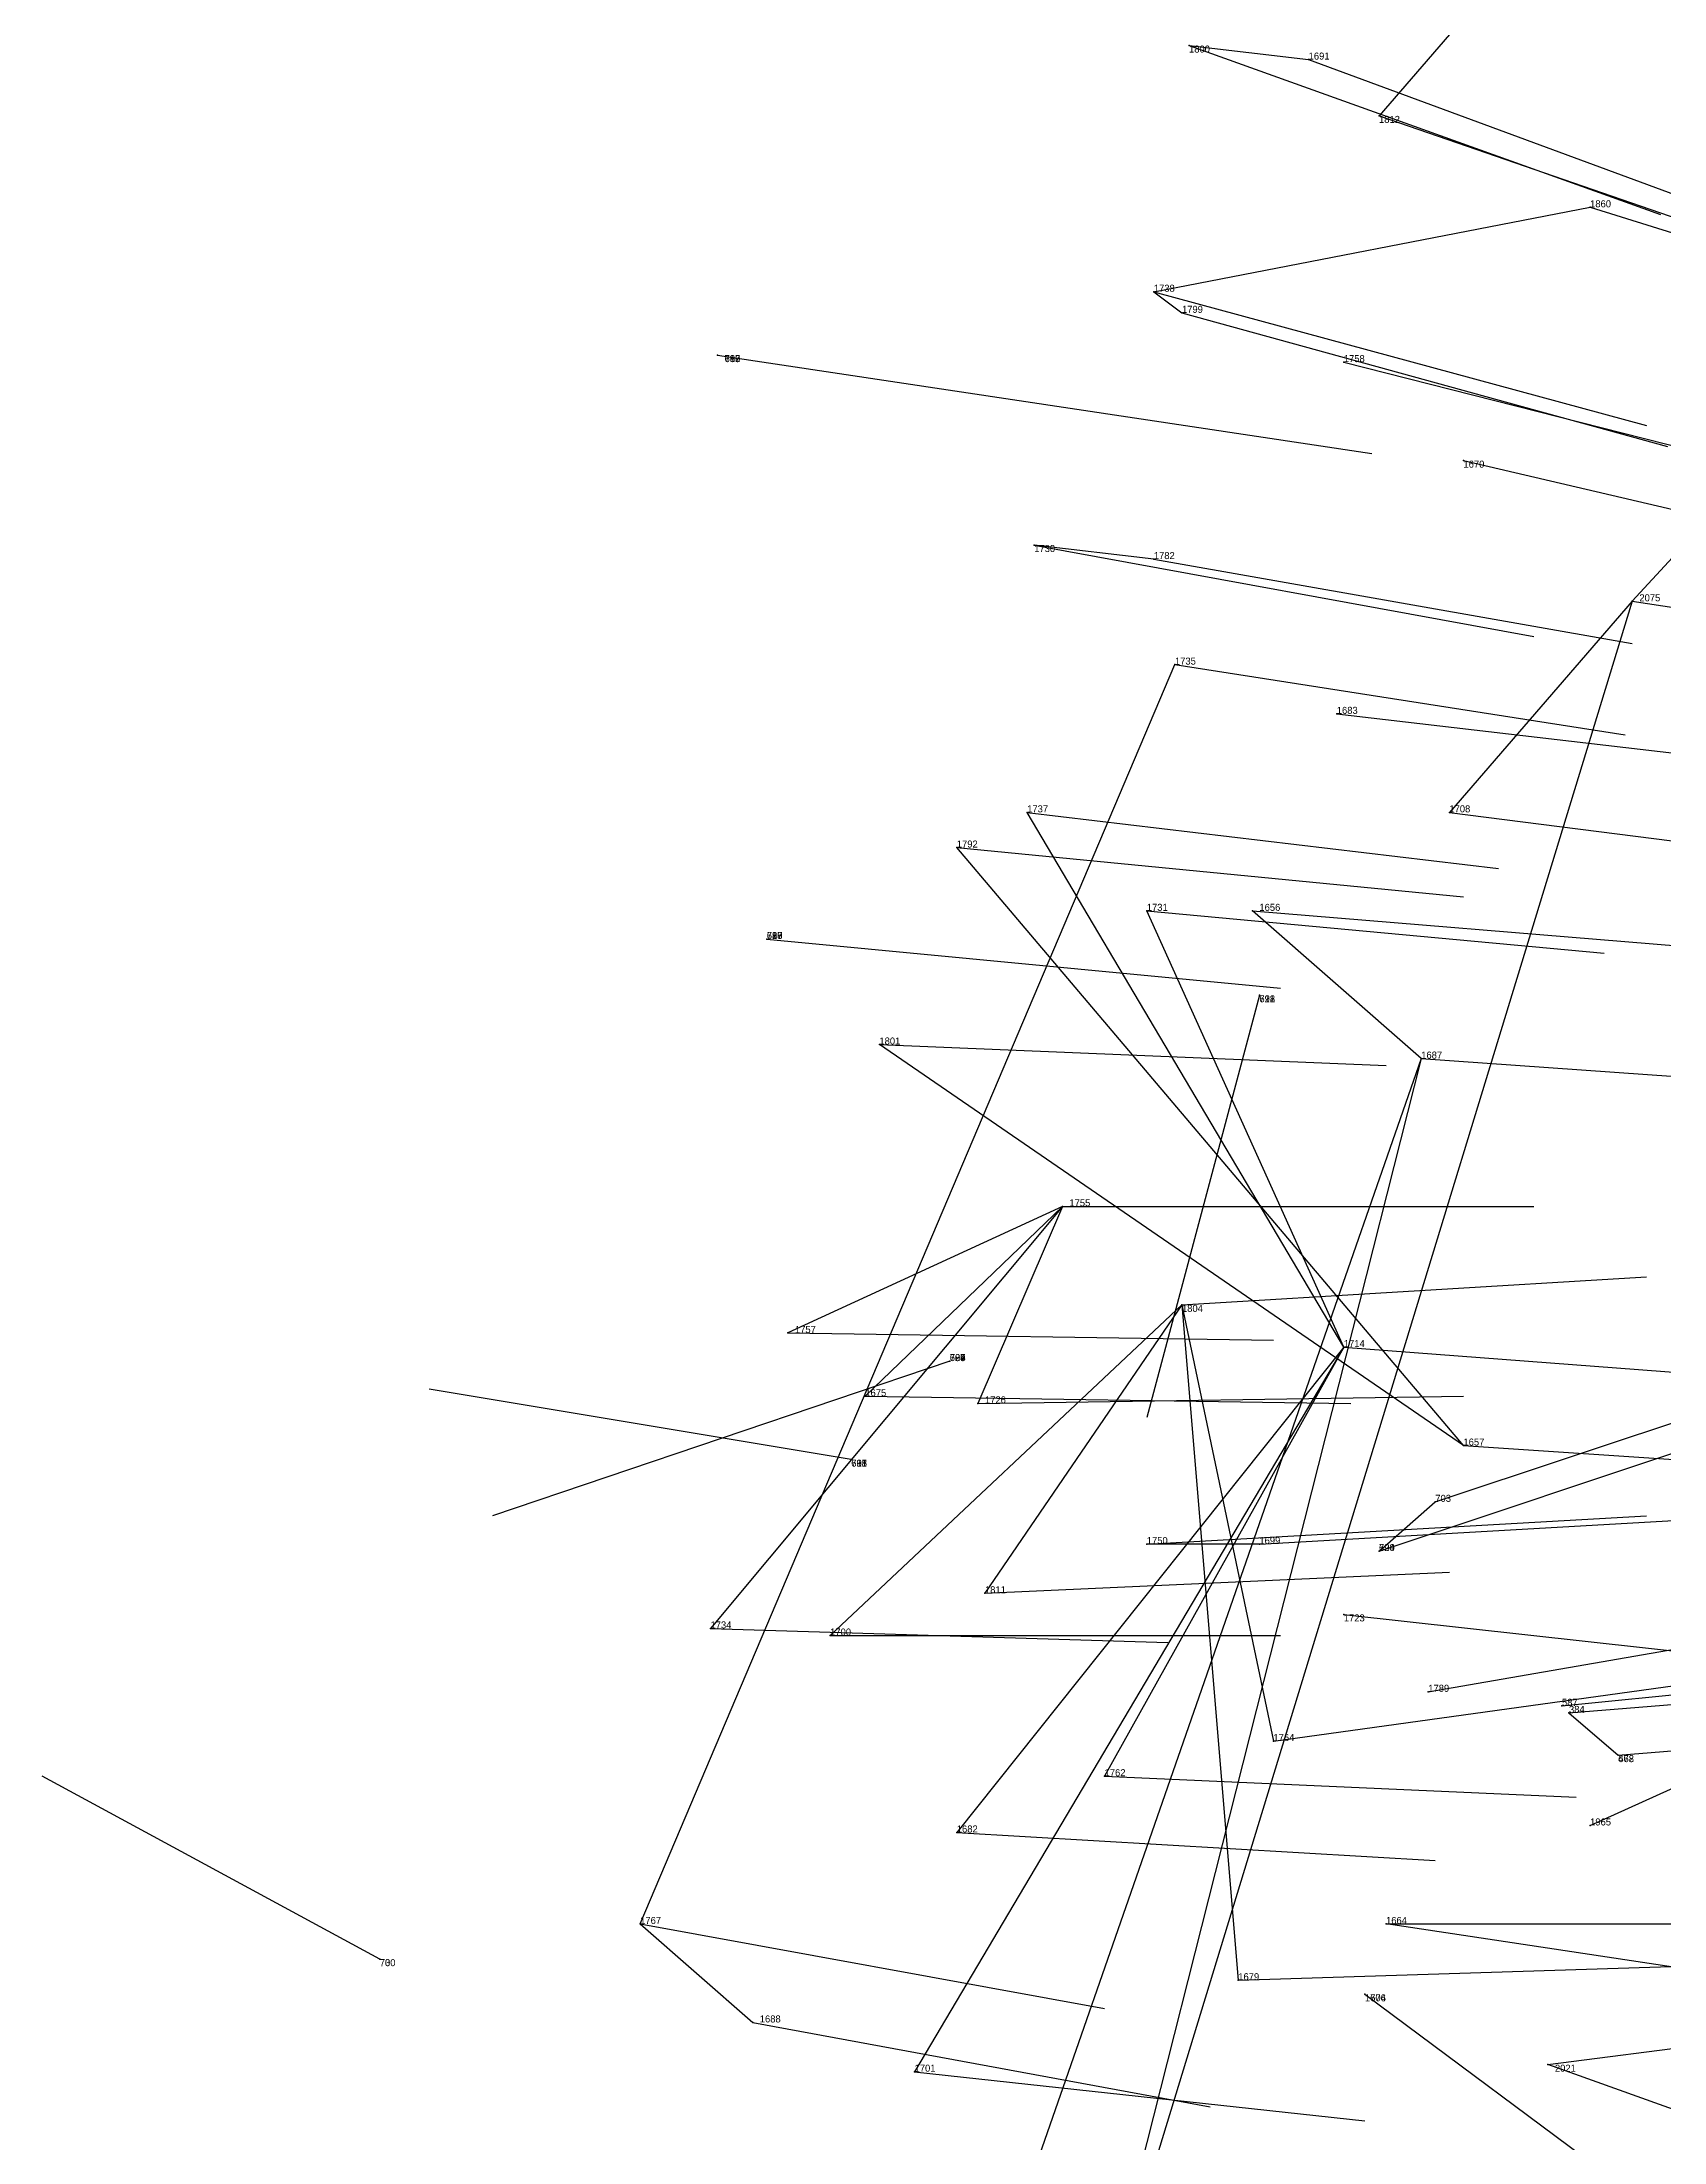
# Model space of a CAD drawing. Extents: x -747426.44 to -747424.45, y -964659.9 to -964657.28.
# Drawn here: x -747425.98 to -747425.7495, y -964658.441 to -964658.1425 of the extents above; entities that cross this region are included whole.
import ezdxf

# ---------------------------------------------------------------- set-up
doc = ezdxf.new("R2010")
doc.units = 0
for name, color, linetype in [('Facilities', 3, 'CONTINUOUS'), ('Facilities_lines', 3, 'CONTINUOUS'), ('Normals', 1, 'CONTINUOUS'), ('Source_points', 5, 'CONTINUOUS'), ('Text', 3, 'CONTINUOUS')]:
    doc.layers.add(name, color=color, linetype=linetype)

msp = doc.modelspace()

# ---------------------------------------------------------------- linework, layer by layer
at = {"layer": 'Facilities', "color": 3}
for p in [(-747425.817, -964658.143, 137.542), (-747425.822, -964658.178, 137.544), (-747425.884, -964658.187, 136.988), (-747425.795, -964658.188, 137.488), (-747425.778, -964658.202, 137.471), (-747425.822, -964658.216, 137.508), (-747425.754, -964658.222, 137.455), (-747425.796, -964658.238, 137.472), (-747425.877, -964658.27, 137.073), (-747425.807, -964658.278, 137.159), (-747425.784, -964658.287, 137.457), (-747425.835, -964658.308, 137.503), (-747425.818, -964658.322, 137.486), (-747425.851, -964658.33, 137.159), (-747425.795, -964658.328, 137.469), (-747425.778, -964658.342, 137.452), (-747425.865, -964658.344, 137.09), (-747425.807, -964658.356, 137.48), (-747425.79, -964658.357, 137.196), (-747425.795, -964658.366, 137.344), (-747425.783, -964658.377, 137.464), (-747425.764, -964658.379, 137.328), (-747425.763, -964658.38, 137.319), (-747425.76, -964658.396, 137.458), (-747425.895, -964658.41, 137.584), (-747425.932, -964658.415, 136.971), (-747425.792, -964658.42, 137.368)]:
    msp.add_point(p, dxfattribs=at)
at = {"layer": 'Facilities_lines', "color": 3}
for p, q in [((-747425.688, -964658.035, 137.467), (-747425.79, -964658.153, 137.476)), ((-747425.817, -964658.143, 137.542), (-747425.8, -964658.145, 137.504)), ((-747425.822, -964658.178, 137.544), (-747425.76, -964658.166, 137.461)), ((-747425.822, -964658.178, 137.544), (-747425.818, -964658.181, 137.505)), ((-747425.884, -964658.187, 136.988), (-747425.884, -964658.187, 136.988)), ((-747425.884, -964658.187, 136.988), (-747425.884, -964658.187, 136.988)), ((-747425.884, -964658.187, 136.988), (-747425.884, -964658.187, 136.988)), ((-747425.884, -964658.187, 136.988), (-747425.884, -964658.187, 136.988)), ((-747425.884, -964658.187, 136.988), (-747425.884, -964658.187, 136.988)), ((-747425.884, -964658.187, 136.988), (-747425.884, -964658.187, 136.988)), ((-747425.754, -964658.222, 137.455), (-747425.721, -964658.186, 137.436)), ((-747425.822, -964658.216, 137.508), (-747425.839, -964658.214, 137.545)), ((-747425.754, -964658.222, 137.455), (-747425.835, -964658.487, 137.526)), ((-747425.754, -964658.222, 137.455), (-747425.78, -964658.252, 137.455)), ((-747425.895, -964658.41, 137.584), (-747425.819, -964658.231, 137.489)), ((-747425.795, -964658.328, 137.469), (-747425.84, -964658.252, 137.509)), ((-747425.778, -964658.342, 137.452), (-747425.85, -964658.257, 137.547)), ((-747425.795, -964658.328, 137.469), (-747425.823, -964658.266, 137.492)), ((-747425.784, -964658.287, 137.457), (-747425.808, -964658.266, 137.473)), ((-747425.877, -964658.27, 137.073), (-747425.877, -964658.27, 137.073)), ((-747425.877, -964658.27, 137.073), (-747425.877, -964658.27, 137.073)), ((-747425.877, -964658.27, 137.073), (-747425.877, -964658.27, 137.073)), ((-747425.877, -964658.27, 137.073), (-747425.877, -964658.27, 137.073)), ((-747425.877, -964658.27, 137.073), (-747425.877, -964658.27, 137.073)), ((-747425.877, -964658.27, 137.073), (-747425.877, -964658.27, 137.073)), ((-747425.807, -964658.278, 137.159), (-747425.807, -964658.278, 137.159)), ((-747425.807, -964658.278, 137.159), (-747425.807, -964658.278, 137.159)), ((-747425.807, -964658.278, 137.159), (-747425.807, -964658.278, 137.159)), ((-747425.778, -964658.342, 137.452), (-747425.861, -964658.285, 137.548)), ((-747425.784, -964658.287, 137.457), (-747425.839, -964658.445, 137.533)), ((-747425.784, -964658.287, 137.457), (-747425.824, -964658.445, 137.515)), ((-747425.835, -964658.308, 137.503), (-747425.885, -964658.368, 137.582)), ((-747425.835, -964658.308, 137.503), (-747425.874, -964658.326, 137.58)), ((-747425.835, -964658.308, 137.503), (-747425.863, -964658.335, 137.542)), ((-747425.835, -964658.308, 137.503), (-747425.847, -964658.336, 137.514)), ((-747425.818, -964658.322, 137.486), (-747425.868, -964658.369, 137.554)), ((-747425.818, -964658.322, 137.486), (-747425.846, -964658.363, 137.526)), ((-747425.818, -964658.322, 137.486), (-747425.81, -964658.418, 137.494)), ((-747425.818, -964658.322, 137.486), (-747425.805, -964658.384, 137.482)), ((-747425.795, -964658.328, 137.469), (-747425.856, -964658.431, 137.55)), ((-747425.851, -964658.33, 137.159), (-747425.851, -964658.33, 137.159)), ((-747425.851, -964658.33, 137.159), (-747425.851, -964658.33, 137.159)), ((-747425.851, -964658.33, 137.159), (-747425.851, -964658.33, 137.159)), ((-747425.795, -964658.328, 137.469), (-747425.85, -964658.397, 137.528)), ((-747425.795, -964658.328, 137.469), (-747425.829, -964658.389, 137.52)), ((-747425.865, -964658.344, 137.09), (-747425.865, -964658.344, 137.09)), ((-747425.865, -964658.344, 137.09), (-747425.865, -964658.344, 137.09)), ((-747425.865, -964658.344, 137.09), (-747425.865, -964658.344, 137.09)), ((-747425.79, -964658.357, 137.196), (-747425.782, -964658.35, 137.187)), ((-747425.807, -964658.356, 137.48), (-747425.823, -964658.356, 137.498)), ((-747425.79, -964658.357, 137.196), (-747425.79, -964658.357, 137.196)), ((-747425.79, -964658.357, 137.196), (-747425.79, -964658.357, 137.196)), ((-747425.763, -964658.38, 137.319), (-747425.756, -964658.386, 137.32)), ((-747425.763, -964658.38, 137.319), (-747425.756, -964658.386, 137.32)), ((-747425.895, -964658.41, 137.584), (-747425.879, -964658.424, 137.567)), ((-747425.716, -964658.421, 137.454), (-747425.789, -964658.41, 137.486)), ((-747425.932, -964658.415, 136.971), (-747425.932, -964658.415, 136.971)), ((-747425.792, -964658.42, 137.368), (-747425.792, -964658.42, 137.368)), ((-747425.581, -964658.496, 137.423), (-747425.766, -964658.43, 137.479))]:
    msp.add_line(p, q, dxfattribs=at)
at = {"layer": 'Normals', "color": 1}
for p, q in [((-747425.817, -964658.143, 137.542), (-747425.75, -964658.167, 137.613)), ((-747425.8, -964658.145, 137.504), (-747425.735, -964658.169, 137.576)), ((-747425.79, -964658.153, 137.476), (-747425.729, -964658.174, 137.552)), ((-747425.76, -964658.166, 137.461), (-747425.689, -964658.188, 137.528)), ((-747425.822, -964658.178, 137.544), (-747425.752, -964658.197, 137.613)), ((-747425.818, -964658.181, 137.505), (-747425.749, -964658.2, 137.575)), ((-747425.884, -964658.187, 136.988), (-747425.791, -964658.201, 136.954)), ((-747425.884, -964658.187, 136.988), (-747425.791, -964658.201, 136.954)), ((-747425.884, -964658.187, 136.988), (-747425.791, -964658.201, 136.954)), ((-747425.884, -964658.187, 136.988), (-747425.791, -964658.201, 136.954)), ((-747425.884, -964658.187, 136.988), (-747425.791, -964658.201, 136.954)), ((-747425.884, -964658.187, 136.988), (-747425.791, -964658.201, 136.954)), ((-747425.884, -964658.187, 136.988), (-747425.791, -964658.201, 136.954)), ((-747425.795, -964658.188, 137.488), (-747425.732, -964658.204, 137.564)), ((-747425.778, -964658.202, 137.471), (-747425.718, -964658.216, 137.55)), ((-747425.839, -964658.214, 137.545), (-747425.768, -964658.227, 137.615)), ((-747425.822, -964658.216, 137.508), (-747425.754, -964658.228, 137.581)), ((-747425.754, -964658.222, 137.455), (-747425.701, -964658.23, 137.54)), ((-747425.819, -964658.231, 137.489), (-747425.755, -964658.241, 137.565)), ((-747425.796, -964658.238, 137.472), (-747425.736, -964658.245, 137.552)), ((-747425.84, -964658.252, 137.509), (-747425.773, -964658.26, 137.583)), ((-747425.78, -964658.252, 137.455), (-747425.725, -964658.259, 137.538)), ((-747425.85, -964658.257, 137.547), (-747425.778, -964658.264, 137.616)), ((-747425.823, -964658.266, 137.492), (-747425.758, -964658.272, 137.568)), ((-747425.808, -964658.266, 137.473), (-747425.747, -964658.271, 137.552)), ((-747425.877, -964658.27, 137.073), (-747425.804, -964658.277, 137.005)), ((-747425.877, -964658.27, 137.073), (-747425.804, -964658.277, 137.005)), ((-747425.877, -964658.27, 137.073), (-747425.804, -964658.277, 137.005)), ((-747425.877, -964658.27, 137.073), (-747425.804, -964658.277, 137.005)), ((-747425.877, -964658.27, 137.073), (-747425.804, -964658.277, 137.005)), ((-747425.877, -964658.27, 137.073), (-747425.804, -964658.277, 137.005)), ((-747425.877, -964658.27, 137.073), (-747425.804, -964658.277, 137.005)), ((-747425.807, -964658.278, 137.159), (-747425.823, -964658.338, 137.238)), ((-747425.807, -964658.278, 137.159), (-747425.823, -964658.338, 137.238)), ((-747425.807, -964658.278, 137.159), (-747425.823, -964658.338, 137.238)), ((-747425.807, -964658.278, 137.159), (-747425.823, -964658.338, 137.238)), ((-747425.861, -964658.285, 137.548), (-747425.789, -964658.288, 137.617)), ((-747425.784, -964658.287, 137.457), (-747425.727, -964658.291, 137.539)), ((-747425.835, -964658.308, 137.503), (-747425.768, -964658.308, 137.577)), ((-747425.818, -964658.322, 137.486), (-747425.752, -964658.318, 137.561)), ((-747425.782, -964658.35, 137.187), (-747425.689, -964658.319, 137.206)), ((-747425.874, -964658.326, 137.58), (-747425.805, -964658.327, 137.652)), ((-747425.79, -964658.357, 137.196), (-747425.697, -964658.326, 137.215)), ((-747425.79, -964658.357, 137.196), (-747425.697, -964658.326, 137.215)), ((-747425.79, -964658.357, 137.196), (-747425.697, -964658.326, 137.215)), ((-747425.851, -964658.33, 137.159), (-747425.916, -964658.352, 137.232)), ((-747425.851, -964658.33, 137.159), (-747425.916, -964658.352, 137.232)), ((-747425.851, -964658.33, 137.159), (-747425.916, -964658.352, 137.232)), ((-747425.851, -964658.33, 137.159), (-747425.916, -964658.352, 137.232)), ((-747425.795, -964658.328, 137.469), (-747425.729, -964658.333, 137.544)), ((-747425.865, -964658.344, 137.09), (-747425.925, -964658.334, 137.169)), ((-747425.865, -964658.344, 137.09), (-747425.925, -964658.334, 137.169)), ((-747425.865, -964658.344, 137.09), (-747425.925, -964658.334, 137.169)), ((-747425.865, -964658.344, 137.09), (-747425.925, -964658.334, 137.169)), ((-747425.863, -964658.335, 137.542), (-747425.794, -964658.336, 137.614)), ((-747425.847, -964658.336, 137.514), (-747425.778, -964658.335, 137.586)), ((-747425.778, -964658.342, 137.452), (-747425.703, -964658.347, 137.518)), ((-747425.823, -964658.356, 137.498), (-747425.752, -964658.352, 137.569)), ((-747425.807, -964658.356, 137.48), (-747425.737, -964658.352, 137.552)), ((-747425.846, -964658.363, 137.526), (-747425.78, -964658.36, 137.601)), ((-747425.795, -964658.366, 137.344), (-747425.696, -964658.377, 137.343)), ((-747425.783, -964658.377, 137.464), (-747425.714, -964658.365, 137.535)), ((-747425.885, -964658.368, 137.582), (-747425.82, -964658.37, 137.658)), ((-747425.868, -964658.369, 137.554), (-747425.804, -964658.369, 137.631)), ((-747425.764, -964658.379, 137.328), (-747425.665, -964658.369, 137.317)), ((-747425.76, -964658.396, 137.458), (-747425.698, -964658.368, 137.532)), ((-747425.763, -964658.38, 137.319), (-747425.664, -964658.372, 137.305)), ((-747425.805, -964658.384, 137.482), (-747425.74, -964658.375, 137.558)), ((-747425.756, -964658.386, 137.32), (-747425.657, -964658.378, 137.306)), ((-747425.756, -964658.386, 137.32), (-747425.657, -964658.378, 137.306)), ((-747425.932, -964658.415, 136.971), (-747425.98, -964658.389, 137.055)), ((-747425.932, -964658.415, 136.971), (-747425.98, -964658.389, 137.055)), ((-747425.829, -964658.389, 137.52), (-747425.762, -964658.392, 137.594)), ((-747425.85, -964658.397, 137.528), (-747425.782, -964658.401, 137.601)), ((-747425.895, -964658.41, 137.584), (-747425.829, -964658.422, 137.659)), ((-747425.789, -964658.41, 137.486), (-747425.73, -964658.41, 137.567)), ((-747425.81, -964658.418, 137.494), (-747425.747, -964658.416, 137.572)), ((-747425.792, -964658.42, 137.368), (-747425.722, -964658.472, 137.418)), ((-747425.792, -964658.42, 137.368), (-747425.722, -964658.472, 137.418)), ((-747425.879, -964658.424, 137.567), (-747425.814, -964658.436, 137.642)), ((-747425.766, -964658.43, 137.479), (-747425.72, -964658.424, 137.568)), ((-747425.856, -964658.431, 137.55), (-747425.792, -964658.438, 137.626))]:
    msp.add_line(p, q, dxfattribs=at)
at = {"layer": 'Source_points', "color": 5}
for p in [(-747425.8, -964658.145, 137.504), (-747425.79, -964658.153, 137.476), (-747425.76, -964658.166, 137.461), (-747425.818, -964658.181, 137.505), (-747425.884, -964658.187, 136.988), (-747425.884, -964658.187, 136.988), (-747425.884, -964658.187, 136.988), (-747425.884, -964658.187, 136.988), (-747425.884, -964658.187, 136.988), (-747425.884, -964658.187, 136.988), (-747425.839, -964658.214, 137.545), (-747425.819, -964658.231, 137.489), (-747425.84, -964658.252, 137.509), (-747425.78, -964658.252, 137.455), (-747425.85, -964658.257, 137.547), (-747425.823, -964658.266, 137.492), (-747425.808, -964658.266, 137.473), (-747425.877, -964658.27, 137.073), (-747425.877, -964658.27, 137.073), (-747425.877, -964658.27, 137.073), (-747425.877, -964658.27, 137.073), (-747425.877, -964658.27, 137.073), (-747425.877, -964658.27, 137.073), (-747425.807, -964658.278, 137.159), (-747425.807, -964658.278, 137.159), (-747425.807, -964658.278, 137.159), (-747425.861, -964658.285, 137.548), (-747425.874, -964658.326, 137.58), (-747425.851, -964658.33, 137.159), (-747425.851, -964658.33, 137.159), (-747425.851, -964658.33, 137.159), (-747425.863, -964658.335, 137.542), (-747425.847, -964658.336, 137.514), (-747425.865, -964658.344, 137.09), (-747425.865, -964658.344, 137.09), (-747425.865, -964658.344, 137.09), (-747425.782, -964658.35, 137.187), (-747425.823, -964658.356, 137.498), (-747425.79, -964658.357, 137.196), (-747425.79, -964658.357, 137.196), (-747425.846, -964658.363, 137.526), (-747425.885, -964658.368, 137.582), (-747425.868, -964658.369, 137.554), (-747425.805, -964658.384, 137.482), (-747425.756, -964658.386, 137.32), (-747425.756, -964658.386, 137.32), (-747425.829, -964658.389, 137.52), (-747425.85, -964658.397, 137.528), (-747425.789, -964658.41, 137.486), (-747425.932, -964658.415, 136.971), (-747425.81, -964658.418, 137.494), (-747425.792, -964658.42, 137.368), (-747425.879, -964658.424, 137.567), (-747425.856, -964658.431, 137.55), (-747425.766, -964658.43, 137.479)]:
    msp.add_point(p, dxfattribs=at)

# ---------------------------------------------------------------- texts
at = {"layer": 'Text', "color": 3}
for s, p in [('1800', (-747425.817, -964658.144, 137.542)), ('1691', (-747425.8, -964658.145, 137.504)), ('1812', (-747425.79, -964658.154, 137.476)), ('1860', (-747425.76, -964658.166, 137.461)), ('1738', (-747425.822, -964658.178, 137.544)), ('1799', (-747425.818, -964658.181, 137.505)), ('686', (-747425.883, -964658.188, 136.988)), ('699', (-747425.883, -964658.188, 136.988)), ('706', (-747425.883, -964658.188, 136.988)), ('709', (-747425.883, -964658.188, 136.988)), ('712', (-747425.883, -964658.188, 136.988)), ('716', (-747425.883, -964658.188, 136.988)), ('717', (-747425.883, -964658.188, 136.988)), ('1758', (-747425.795, -964658.188, 137.488)), ('1670', (-747425.778, -964658.203, 137.471)), ('1730', (-747425.839, -964658.215, 137.545)), ('1782', (-747425.822, -964658.216, 137.508)), ('2075', (-747425.753, -964658.222, 137.455)), ('1735', (-747425.819, -964658.231, 137.489)), ('1683', (-747425.796, -964658.238, 137.472)), ('1737', (-747425.84, -964658.252, 137.509)), ('1708', (-747425.78, -964658.252, 137.455)), ('1792', (-747425.85, -964658.257, 137.547)), ('1731', (-747425.823, -964658.266, 137.492)), ('1656', (-747425.807, -964658.266, 137.473)), ('729', (-747425.877, -964658.27, 137.073)), ('685', (-747425.877, -964658.27, 137.073)), ('687', (-747425.877, -964658.27, 137.073)), ('693', (-747425.877, -964658.27, 137.073)), ('710', (-747425.877, -964658.27, 137.073)), ('727', (-747425.877, -964658.27, 137.073)), ('715', (-747425.877, -964658.27, 137.073)), ('723', (-747425.807, -964658.279, 137.159)), ('692', (-747425.807, -964658.279, 137.159)), ('718', (-747425.807, -964658.279, 137.159)), ('711', (-747425.807, -964658.279, 137.159)), ('1801', (-747425.861, -964658.285, 137.548)), ('1687', (-747425.784, -964658.287, 137.457)), ('1755', (-747425.834, -964658.308, 137.503)), ('1804', (-747425.818, -964658.323, 137.486)), ('1757', (-747425.873, -964658.326, 137.58)), ('1714', (-747425.795, -964658.328, 137.469)), ('726', (-747425.851, -964658.33, 137.159)), ('689', (-747425.851, -964658.33, 137.159)), ('697', (-747425.851, -964658.33, 137.159)), ('704', (-747425.851, -964658.33, 137.159)), ('1675', (-747425.863, -964658.335, 137.542)), ('1726', (-747425.846, -964658.336, 137.514)), ('1657', (-747425.778, -964658.342, 137.452)), ('731', (-747425.865, -964658.345, 137.09)), ('695', (-747425.865, -964658.345, 137.09)), ('708', (-747425.865, -964658.345, 137.09)), ('713', (-747425.865, -964658.345, 137.09)), ('703', (-747425.782, -964658.35, 137.187)), ('1750', (-747425.823, -964658.356, 137.498)), ('1699', (-747425.807, -964658.356, 137.48)), ('720', (-747425.79, -964658.357, 137.196)), ('690', (-747425.79, -964658.357, 137.196)), ('694', (-747425.79, -964658.357, 137.196)), ('1811', (-747425.846, -964658.363, 137.526)), ('1723', (-747425.795, -964658.367, 137.344)), ('1734', (-747425.885, -964658.368, 137.582)), ('1700', (-747425.868, -964658.369, 137.554)), ('1789', (-747425.783, -964658.377, 137.464)), ('587', (-747425.764, -964658.379, 137.328)), ('384', (-747425.763, -964658.38, 137.319)), ('1764', (-747425.805, -964658.384, 137.482)), ('478', (-747425.756, -964658.387, 137.32)), ('662', (-747425.756, -964658.387, 137.32)), ('1762', (-747425.829, -964658.389, 137.52)), ('1682', (-747425.85, -964658.397, 137.528)), ('1965', (-747425.76, -964658.396, 137.458)), ('1767', (-747425.895, -964658.41, 137.584)), ('1664', (-747425.789, -964658.41, 137.486)), ('730', (-747425.932, -964658.416, 136.971)), ('700', (-747425.932, -964658.416, 136.971)), ('1679', (-747425.81, -964658.418, 137.494)), ('1706', (-747425.792, -964658.421, 137.368)), ('1674', (-747425.792, -964658.421, 137.368)), ('1688', (-747425.878, -964658.424, 137.567)), ('1701', (-747425.856, -964658.431, 137.55)), ('2021', (-747425.765, -964658.431, 137.479))]:
    msp.add_text(s, height=0.001, dxfattribs=at).set_placement(p)

doc.saveas('drawing.dxf')
